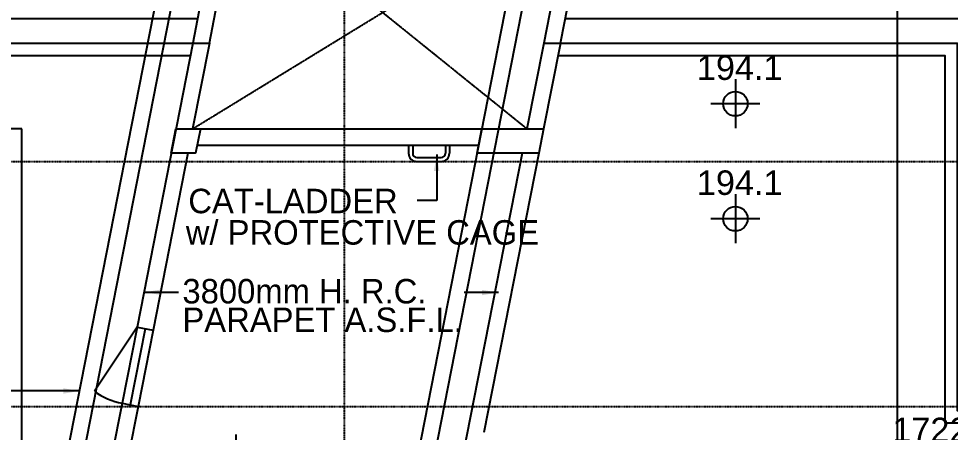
# Model space of a CAD drawing. Header units: millimetres. Extents: x 464 to 50148, y 310 to 56051.
# Drawn here: x 17769 to 29175, y 40601 to 45669 of the extents above; entities that cross this region are included whole.
import ezdxf

# ---------------------------------------------------------------- set-up
doc = ezdxf.new("R2010")
doc.units = ezdxf.units.MM
doc.linetypes.add('CENTER', pattern=[50.8, 31.75, -6.35, 6.35, -6.35])
doc.linetypes.add('DASHDOT', pattern=[1, 0.5, -0.25, 0, -0.25])
doc.layers.get('0').update_dxf_attribs({"color": 8})
doc.layers.get('Defpoints').update_dxf_attribs({"color": 8})
for name, color, linetype in [('A-032-PLAN LEVELS', 8, 'Continuous'), ('DLN020__', 8, 'DASHDOT'), ('DLN030', 8, 'Continuous'), ('DLN032__', 8, 'Continuous'), ('DLN040__', 8, 'Continuous'), ('DLN052__', 8, 'Continuous'), ('DLN210__', 8, 'Continuous'), ('DLN220__', 8, 'Continuous'), ('DLN246__', 8, 'Continuous'), ('DLN280__', 8, 'Continuous'), ('DLN314__', 8, 'Continuous'), ('DLN327__', 8, 'CENTER'), ('LEVEL', 8, 'Continuous')]:
    doc.layers.add(name, color=color, linetype=linetype)
doc.styles.add('ROMANS', font='swissl.ttf')
doc.styles.add('SWIS721LT450', font='swissl.ttf')
doc.styles.add('SWIS721LT750', font='swissl.ttf')
doc.dimstyles.new('INTDIM', dxfattribs={"dimscale": 200, "dimtxt": 2.25, "dimasz": 1.5, "dimexe": 1, "dimexo": 0, "dimgap": 1, "dimtad": 1, "dimdec": 0, "dimrnd": 1, "dimzin": 1, "dimdsep": 46, "dimtxsty": 'SWIS721LT450', "dimcen": 1, "dimclrd": 256, "dimclre": 256, "dimclrt": 256, "dimaunit": 1, "dimadec": 3, "dimazin": 0, "dimtfac": 1, "dimtdec": 0, "dimtix": 1, "dimtmove": 2, "dimatfit": 0, "dimfxl": 1, "dimtolj": 1, "dimtzin": 0, "dimarcsym": 0})

# ---------------------------------------------------------------- blocks, each defined once
blk = doc.blocks.new('DIMARR')
for p, q in [((-1, 0.25), (0, 0)), ((-1, 0), (0, 0)), ((0, 0), (-1, -0.25))]:
    blk.add_line(p, q)
blk = doc.blocks.new('*D140')
at = {"layer": 'Defpoints', "color": 0, "transparency": 16777216}
for p in [(37659, 40374), (20434, 39777), (37659, 39777)]:
    blk.add_point(p, dxfattribs=at)
at = {"layer": 'DLN030', "lineweight": -2, "transparency": 16777216}
for p, q in [((20434, 39977), (20434, 40574)), ((37659, 39977), (37659, 40574)), ((20634, 40374), (37459, 40374))]:
    blk.add_line(p, q, dxfattribs=at)
at = {"layer": 'DLN030', "lineweight": -2, "transparency": 16777216, "xscale": 200, "yscale": 200, "zscale": 200, "rotation": 180}
blk.add_blockref('DIMARR', (20434, 40374), dxfattribs=at)
at = {"layer": 'DLN030', "lineweight": -2, "transparency": 16777216, "xscale": 200, "yscale": 200, "zscale": 200}
blk.add_blockref('DIMARR', (37659, 40374), dxfattribs=at)
at = {"layer": 'DLN030', "transparency": 16777216, "insert": (29047, 40629), "char_height": 300, "attachment_point": 5, "style": 'SWIS721LT450'}
blk.add_mtext('\\A1;17225', dxfattribs=at)
blk = doc.blocks.new('ELEX')
at = {"layer": 'DLN032__'}
for p, q in [((0, 0.5), (0, -0.5)), ((0.5, 0), (-0.5, 0))]:
    blk.add_line(p, q, dxfattribs=at)
blk.add_circle((0, 0), 0.25, dxfattribs=at)
at = {"layer": 'DLN032__', "style": 'ROMANS'}
blk.add_attdef('ELEX', (0.257, 0.354), '', height=0.5, dxfattribs=at)
blk = doc.blocks.new('*D182')
at = {"layer": 'Defpoints', "color": 0, "transparency": 16777216}
for p in [(19959, 48510), (20459, 48219), (19959, 45669)]:
    blk.add_point(p, dxfattribs=at)
at = {"layer": 'DLN030', "lineweight": -2, "transparency": 16777216}
for p, q in [((19959, 45869), (19959, 48710)), ((20459, 48419), (20459, 48710)), ((20459, 48510), (19959, 48510))]:
    blk.add_line(p, q, dxfattribs=at)
at = {"layer": 'DLN030', "transparency": 16777216, "insert": (20209, 48764), "char_height": 300, "attachment_point": 5, "style": 'SWIS721LT450'}
blk.add_mtext('\\A1;500', dxfattribs=at)

msp = doc.modelspace()

# ---------------------------------------------------------------- linework, layer by layer
at = {"layer": 'DLN020__'}
for p, q in [((21759.5, 6669.5), (21759.5, 51919.5)), ((1759.5, 43919.5), (45509.5, 43919.5)), ((1759.5, 40919.5), (45509.5, 40919.5))]:
    msp.add_line(p, q, dxfattribs=at)
at = {"layer": 'DLN052__', "ltscale": 0.05}
msp.add_line((28522.5, 52636.5), (28522.5, 37020.9), dxfattribs=at)
at = {"layer": 'DLN210__', "ltscale": 0.03}
for p, q in [((19218.4, 41890.2), (19035.6, 40958)), ((19316.6, 41871), (19133.8, 40938.7)), ((19414.7, 41851.7), (19231.9, 40919.5))]:
    msp.add_line(p, q, dxfattribs=at)
msp.add_lwpolyline([(19218.4, 41890.2), (18698.4, 41105.2)], dxfattribs=at)
msp.add_lwpolyline([(18698.4, 41105.2, 0.1145457), (19035.6, 40958, -41.2567221)], format="xyb", dxfattribs=at)
at = {"layer": 'DLN220__', "ltscale": 0.05}
for p, q in [((18386.8, 39419.5), (19906.4, 47169.5)), ((23998.8, 47169.5), (22400.7, 39019.5)), ((24202.6, 47169.5), (22663.4, 39319.5))]:
    msp.add_line(p, q, dxfattribs=at)
at = {"layer": 'DLN220__'}
for p, q in [((19900.6, 45369.5), (19218.4, 41890.2)), ((20104.4, 45369.5), (19898.6, 44319.5)), ((24196.8, 45369.5), (23990.9, 44319.5)), ((24400.6, 45369.5), (24194.7, 44319.5)), ((17809.5, 44319.5), (13109.5, 44319.5)), ((17809.5, 33044.5), (17809.5, 44319.5)), ((19994.7, 44319.5), (23439.3, 44319.5)), ((19955.5, 44119.5), (23400.5, 44119.5)), ((19839.7, 44019.5), (19414.7, 41851.7)), ((23932.1, 44019.5), (23010.5, 39319.5)), ((24135.9, 44019.5), (23465.6, 40600.8)), ((24064.6, 43919.5), (24064.6, 43919.5)), ((19218.4, 41890.2), (19414.7, 41851.7)), ((19035.6, 40958), (18734, 39419.5)), ((19035.6, 40958), (19231.9, 40919.5)), ((19231.9, 40919.5), (18937.8, 39419.5))]:
    msp.add_line(p, q, dxfattribs=at)
at = {"layer": 'DLN220__', "ltscale": 0.05}
msp.add_lwpolyline([(18183, 39419.5), (19908.5, 48219.5), (20459.5, 48219.5)], dxfattribs=at)
at = {"layer": 'DLN246__'}
for p, q in [((22542.9, 44119.5), (22542.9, 44019.5)), ((22592.9, 44119.5), (22592.9, 44019.5)), ((22992.9, 44119.5), (22992.9, 44019.5)), ((23042.9, 44119.5), (23042.9, 44019.5)), ((22642.9, 43969.5), (22942.9, 43969.5)), ((22642.9, 43919.5), (22942.9, 43919.5))]:
    msp.add_line(p, q, dxfattribs=at)
for centre, radius, start, end in [((22642.9, 44019.5), 100, 180, 270), ((22642.9, 44019.5), 50, 180, 270), ((22942.9, 44019.5), 50, 270, 0), ((22942.9, 44019.5), 100, 270, 0)]:
    msp.add_arc(centre, radius, start, end, dxfattribs=at)
at = {"layer": 'DLN280__'}
for p, q in [((20253.6, 47169.5), (19900.6, 45369.5)), ((20104.4, 45369.5), (20457.4, 47169.5)), ((19900.6, 45369.5), (20104.4, 45369.5))]:
    msp.add_line(p, q, dxfattribs=at)
for points in [[(24753.6, 47169.5), (24549.8, 47169.5), (24196.8, 45369.5), (24400.6, 45369.5), (24449.6, 45619.5)], [(19694.7, 44319.5), (19994.7, 44319.5), (19935.9, 44019.5), (19635.9, 44019.5)], [(23439.3, 44319.5), (24194.7, 44319.5), (24135.9, 44019.5), (23381.1, 44019.5)]]:
    msp.add_lwpolyline(points, close=True, dxfattribs=at)
at = {"layer": 'DLN314__'}
for points in [[(8009.5, 38719.5), (8009.5, 45669.5), (19959.5, 45669.5)], [(24459.5, 45669.5), (29559.5, 45669.5), (29559.5, 41169.5)], [(8309.5, 38719.5), (8309.5, 45369.5), (19900.6, 45369.5)], [(24400.6, 45369.5), (29259.5, 45369.5), (29259.5, 40869.5), (39209.5, 40869.5)], [(8459.5, 38719.5), (8459.5, 45219.5), (19871.2, 45219.5)], [(24371.2, 45219.5), (29109.5, 45219.5), (29109.5, 40719.5), (39059.5, 40719.5)]]:
    msp.add_lwpolyline(points, dxfattribs=at)
at = {"layer": 'DLN327__', "ltscale": 0.02}
for p, q in [((19898.6, 44319.5), (24549.8, 47169.5)), ((23990.9, 44319.5), (20457.4, 47169.5))]:
    msp.add_line(p, q, dxfattribs=at)

# ---------------------------------------------------------------- block references
at = {"layer": 'A-032-PLAN LEVELS'}
ref = msp.add_blockref('ELEX', (26543.4, 44626.8), dxfattribs=dict(at, xscale=600, yscale=600, zscale=600))
ref.add_attrib('ELEX', '194.1', (26071.9, 44918.5), dxfattribs={"layer": 'LEVEL', "height": 300, "style": 'ROMANS'})
ref = msp.add_blockref('ELEX', (26543.4, 43218.2), dxfattribs=dict(at, xscale=600, yscale=600, zscale=600))
ref.add_attrib('ELEX', '194.1', (26071.9, 43509.9), dxfattribs={"layer": 'LEVEL', "height": 300, "style": 'ROMANS'})

# ---------------------------------------------------------------- texts
at = {"layer": 'DLN040__', "char_height": 300, "attachment_point": 1, "style": 'SWIS721LT750'}
for s, insert, width in [('{\\fUnivers|b0|i0|c0|p34;CAT-LADDER}', (19846.3, 43585.4), 3114.64), ('{\\fUnivers|b0|i0|c0|p34;w/ PROTECTIVE CAGE}', (19815.7, 43200.6), 5670.701), ('{\\fUnivers|b0|i0|c0|p34;w/ PROTECTIVE CAGE}', (19815.7, 43200.6), 5670.701)]:
    msp.add_mtext(s, dxfattribs=dict(at, insert=insert, width=width))
at = {"layer": 'DLN040__', "insert": (19774.5, 42480.1), "char_height": 300, "width": 4255.859, "attachment_point": 1, "line_spacing_factor": 0.7, "style": 'SWIS721LT750'}
msp.add_mtext('{\\fUnivers|b0|i0|c0|p34;3800mm H. R.C. PARAPET A.S.F.L.}', dxfattribs=at)

# ---------------------------------------------------------------- dimensions: what is measured, and where the dimension line sits
at = {"layer": 'DLN030'}
for base, p1, p2, picture, middle in [((19959.5, 48510.2), (20459.5, 48219.5), (19959.5, 45669.5), '*D182', (20209.5, 48764.3)), ((37659.5, 40374.4), (20434.5, 39776.7), (37659.5, 39776.7), '*D140', (29047, 40628.6))]:
    dim = msp.add_linear_dim(base=base, p1=p1, p2=p2, dimstyle='INTDIM', override={"dimscale": 1, "dimtxt": 300, "dimasz": 200, "dimexe": 200, "dimexo": 200, "dimgap": 100, "dimrnd": 0, "dimzin": 0, "dimblk": 'DIMARR', "dimcen": 200, "dimclrt": 256}, dxfattribs=at)
    dim.commit()
    dim.dimension.update_dxf_attribs({"geometry": picture, "text_midpoint": middle})

# ---------------------------------------------------------------- leaders
at = {"layer": 'DLN040__'}
for points in [[(22886.8, 44004.1), (22886.8, 43439.8), (22648.2, 43439.8)], [(19309.5, 42317.5), (19725.7, 42317.5)], [(23643.1, 42314), (23224.5, 42314)], [(18515.8, 41108.1), (17539.6, 41108.1)]]:
    msp.add_leader(points, dimstyle='INTDIM', override={"dimscale": 1, "dimtxt": 300, "dimasz": 200, "dimexe": 200, "dimexo": 200, "dimgap": 100, "dimtad": 0, "dimrnd": 0, "dimzin": 0, "dimcen": 200, "dimclrt": 256}, dxfattribs=at)

doc.saveas('drawing.dxf')
